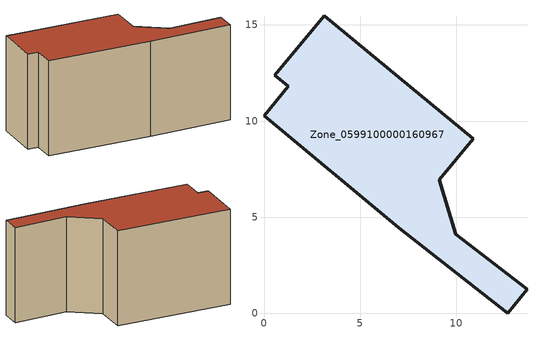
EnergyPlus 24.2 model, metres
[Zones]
Zone_0599100000160967
 floor ground (C_G): 1.26,11.8 0.55,12.39 3.12,15.49 10.87,9.08 9.1,6.95 9.98,4.12 13.67,1.27 12.68,0 7,4.45 0,10.27 z0
 wall outside (C_F): 0.55,12.39 1.26,11.8 0,10.27 7,4.45 12.68,0 13.67,1.27 9.98,4.12 9.1,6.95 10.87,9.08 3.12,15.49 0.55,12.39 z0:8.36
 roof outside (C_R): 9.98,4.12 9.1,6.95 10.87,9.08 3.12,15.49 0.55,12.39 1.26,11.8 0,10.27 7,4.45 12.68,0 13.67,1.27 z8.36
[BUILDING]
Pand.0599100000160967: North Axis=0; Terrain=City; Loads Convergence Tolerance Value=0.04; Temperature Convergence Tolerance Value=0.4; Solar Distribution=FullExterior; Maximum Number of Warmup Days=25; Minimum Number of Warmup Days=1
[Site:Location]
Rotterdam.The.Hague.AP_ZH_NLD Design_Conditions: Latitude=51.96; Longitude=4.45; Time Zone=1; Elevation=-4.5
[SITE:GROUNDTEMPERATURE:BUILDINGSURFACE]
18, 18, 18, 18, 18, 18, 18, 18, 18, 18, 18, 18
[MATERIAL] Thermal Absorptance=0.9; Solar Absorptance=0.7; Visible Absorptance=0.7
Name | Roughness | Thickness | Conductivity | Density | Specific Heat
G.TI.1946 | MediumSmooth | 0.15 | 1 | 540 | 1210
F.TI.1946 | Rough | 0.3 | 0.857143 | 1920 | 840
R.TI.1946 | MediumRough | 0.2 | 0.1 | 1500 | 1000
[CONSTRUCTION]
C_G: G.TI.1946
C_F: F.TI.1946
C_R: R.TI.1946
[ZONE]
Zone_0599100000160967: Type=1; Multiplier=1; Ceiling Height=Autocalculate; Volume=Autocalculate; Floor Area=autocalculate; Part of Total Floor Area=Yes
[ZONEINFILTRATION:DESIGNFLOWRATE]
Infil_Zone_0599100000160967: Zone or ZoneList or Space or SpaceList=Zone_0599100000160967; Schedule=AlwaysOn; Design Flow Rate Calculation Method=Flow/Area; Flow Rate per Floor Area=0.003; Constant Term Coefficient=1; Temperature Term Coefficient=0; Velocity Term Coefficient=0; Velocity Squared Term Coefficient=0
[HVACTEMPLATE:ZONE:IDEALLOADSAIRSYSTEM]
Zone_0599100000160967: Maximum Heating Supply Air Temperature=50; Minimum Cooling Supply Air Temperature=13; Maximum Heating Supply Air Humidity Ratio=0.0156; Minimum Cooling Supply Air Humidity Ratio=0.0077; Heating Limit=NoLimit; Cooling Limit=NoLimit; Dehumidification Control Type=ConstantSensibleHeatRatio; Cooling Sensible Heat Ratio=0.7; Dehumidification Setpoint=60; Humidification Control Type=None; Humidification Setpoint=30; Outdoor Air Method=None; Outdoor Air Flow Rate per Person=0.00944; Outdoor Air Flow Rate per Zone Floor Area=0; Outdoor Air Flow Rate per Zone=0; Demand Controlled Ventilation Type=None; Outdoor Air Economizer Type=NoEconomizer; Heat Recovery Type=None; Sensible Heat Recovery Effectiveness=0.7; Latent Heat Recovery Effectiveness=0.65
[ZONECONTROL:THERMOSTAT]
ThermostatControl_Zone_0599100000160967: Zone or ZoneList=Zone_0599100000160967; Control Type Schedule=DualSetpointControlType; Control 1=Thermostat_Zone_0599100000160967; Temperature Difference Between Cutout And Setpoint=0
[THERMOSTATSETPOINT:DUALSETPOINT]
Thermostat_Zone_0599100000160967: Heating Setpoint Temperature Schedule=HeatingSetpoint_Zone_0599100000160967; Cooling Setpoint Temperature Schedule=CoolingSetpoint_Zone_0599100000160967
[SCHEDULE:COMPACT]
HeatingSetpoint_Zone_0599100000160967: Through: 12/31, For: AllDays, Until: 24:00, 21
CoolingSetpoint_Zone_0599100000160967: Through: 12/31, For: AllDays, Until: 24:00, 24
DualSetpointControlType: Through: 12/31, For: AllDays, Until: 24:00, 4
AlwaysOn: Through: 12/31, For: AllDays, Until: 24:00, 1
